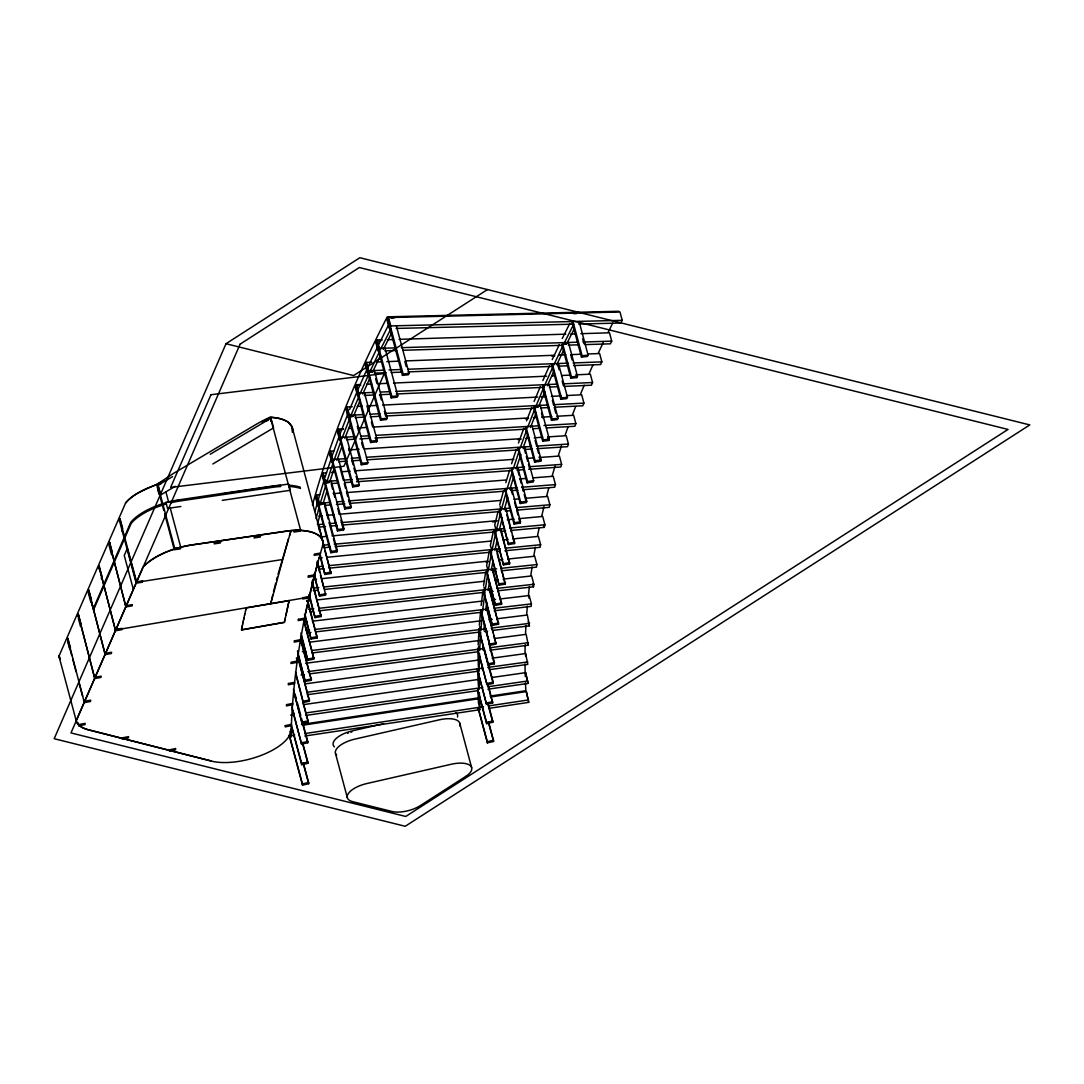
<?xml version="1.0" encoding="UTF-8"?>
<svg xmlns="http://www.w3.org/2000/svg" width="1084" height="1084" viewBox="0 0 1084 1084"><rect width="100%" height="100%" fill="white"/><g stroke="black" fill="none" stroke-linecap="round" stroke-linejoin="round"><path stroke-width="1.5" d="M301.609 718.651L307.748 741.524L307.734 742.77L301.569 744.098L291.948 706.904M487.949 684.045L492.664 702.92L486.499 704.248L477.488 669.356M525.564 656.037L525.591 653.557L492.177 658.164M525.591 653.557L527.8 664.37L489.372 669.668M477.976 651.389L478.369 667.188M479.114 669.953L479.548 653.693M482.19 669.302L482.326 664.424M295.891 674.695L308.276 722.066L302.111 723.353L293.412 689.424M484.209 648.53L493.22 682.188L493.166 683.435L487.014 684.722L477.61 648.218M489.86 650.224L528.287 645.183L526.16 634.343L494.412 638.517M291.84 714.763L291.176 730.006A47.561 20.027 -15 0 1 261.583 755.236A47.561 20.027 -15 0 1 211.339 761.09L88.509 729.898A47.561 20.027 -15 0 1 76.585 721.903L76.219 720.67L142.912 567.338L144.782 565.292A47.561 20.027 -15 0 1 192.125 544.832L292.585 530.388A47.561 20.027 -15 0 1 322.531 546.024L317.897 562.339A3264.344 1374.404 -15 0 0 291.867 714.898M478.152 644.872L478.938 631.782M480.713 632.433L479.643 650.427L478.532 646.267M482.719 649.804L483.017 644.885M295.553 671.809L303.33 702.473L309.496 701.226L297.775 655.847M485.402 628.896L494.412 662.554L494.318 663.814L488.166 665.061L478.803 628.544M492.651 630.427L529.399 625.847L527.352 615.007L497.285 618.747M479.331 625.224L480.537 612.04M480.808 630.78L482.326 614.303M483.898 630.17L484.494 623.571M292.355 432.34L292.152 427.137L288.493 422.462A48.319 20.339 -15 0 0 270.241 417.286L266.827 418.763A55.704 16.423 -38.1 0 0 255.39 424.806L173.061 473.667L156.381 484.778A47.561 20.027 -15 0 0 127.505 500.835L125.649 502.881L58.943 656.213L76.246 720.806M78.847 725.806L78.983 724.546L85.148 723.34L85.013 724.6L78.847 725.806L77.98 722.567M300.58 638.137L311.393 680.251L305.241 681.457L297.49 650.779M487.217 609.14L496.106 644.072L489.954 645.278L481.066 610.346M528.897 598.056L529.168 595.536L500.591 598.91M529.168 595.536L531.404 603.869L531.133 606.39L494.155 610.766M481.133 605.441L482.759 592.176M482.624 610.997L484.86 592.758M485.7 610.4L486.716 602.121M67.411 639.411L67.587 638.137L84.349 702.622L90.5 701.456L90.677 700.183L84.525 701.348M297.26 661.064L297.084 662.338L290.932 663.503L291.108 662.229L297.26 661.064L296.393 657.825M304.076 620.278L313.967 659.14L307.815 660.305L300.986 632.893M489.683 589.262L498.532 624.194L492.38 625.36L483.532 590.428M498.233 590.753L533.504 586.81L533.856 584.276L531.621 575.929L503.071 579.127M483.572 585.536L485.632 572.189M485.063 591.092L487.637 574.412M488.139 590.523L489.426 582.176M77.94 616.701L78.373 614.14L80.975 623.856L80.541 626.417L78.373 618.314M94.796 678.557L78.075 614.045L94.796 678.557L100.948 677.446L101.164 676.159L95.013 677.283M307.802 600.672L317.219 637.907L311.067 639.032L305.16 614.872M492.773 569.263L501.58 604.208L495.442 605.333L486.635 570.387M507.84 559.046L534.683 556.227L536.919 564.561L536.485 567.122L501.255 570.821M489.236 551.566L486.662 565.509L487.773 569.683M488.152 571.065L491.58 552.474M491.215 570.509L492.935 561.227M105.202 654.601L88.509 590.062L105.202 654.601L111.34 653.516L111.598 652.229L105.46 653.313M241.759 628.354L241.502 629.953L284.469 622.392L284.726 620.807M312.192 580.943L321.135 616.552L314.997 617.623L309.563 595.102M496.513 549.154L505.266 584.1L499.128 585.17L490.374 550.238M513.247 538.884L538.382 536.39L540.618 544.724L540.103 547.298L504.914 550.78M241.8 628.49L242.667 623.95M284.753 620.942L285.011 619.357M242.098 627.026L242.396 625.563M285.051 619.492L285.309 617.907M285.349 618.043L289.103 600.509M242.694 624.099L242.965 622.487M243.006 622.622L243.277 621.024M285.946 615.156L288.805 602.108M243.317 621.159L243.9 618.083M243.629 619.696L244.55 615.143M493.383 531.35L490.374 545.36L491.12 548.152M491.865 550.916L495.876 532.23M494.927 550.387L496.933 541.052M305.363 613.734L317.856 562.189M244.577 615.292L244.876 613.679M244.903 613.815L245.526 610.739M245.567 610.875L246.203 607.785M98.671 568.856L99.267 566.268L101.869 575.997L101.286 578.585M115.568 630.725L98.915 566.146L115.568 630.725L121.706 629.682L122.004 628.381L115.866 629.425M245.905 609.398L246.231 607.934L289.143 600.658M317.273 561.092L325.728 595.062L319.604 596.105L314.211 573.572M500.876 528.924L509.588 563.87L503.464 564.913L494.751 529.968M510.645 530.482L544.344 527.38L544.94 524.792L542.705 516.458L519.114 518.64M272.789 594.859L270.715 603.639L288.398 538.951M498.179 511.025L494.724 525.117L495.469 527.894M502.339 517.637L499.277 530.157L496.215 530.672L500.429 513.45M273.493 591.932L275.715 583.124M125.907 606.904L109.281 542.312L125.907 606.904L132.031 605.915L132.37 604.615L126.245 605.604M318.628 524.778L330.999 573.477L324.875 574.466L319.956 553.558M505.876 508.586L514.548 543.545L508.437 544.547L499.751 509.588M525.781 498.288L547.65 496.418L549.886 504.751L549.209 507.353L517.244 510.09M276.474 580.184L277.247 577.244M278.032 574.303L291.122 530.51M314.983 511.472L317.544 502.163M316.054 518.586L319.035 507.719M317.409 524.304L320.39 513.437M499.71 504.751L503.599 490.591M501.201 510.307L505.943 492.99M504.25 509.819L507.705 497.231M119.281 521.309L120.039 518.694L122.641 528.423L121.882 531.038M136.218 583.165L136.598 581.851L119.633 518.545L119.254 519.846L136.218 583.165L142.329 582.203L142.709 580.902L136.598 581.851M316.447 494.968L315.688 497.583L317.924 505.916L318.669 503.315L316.447 494.968L319.807 494.711M324.617 503.071L337.314 550.469L336.934 551.77L330.823 552.732L331.203 551.417L316.311 495.862M511.499 488.152L520.523 521.811L520.144 523.111L514.033 524.073L514.412 522.759L505.388 489.114M533.071 477.868L553.219 476.269L555.455 484.602L554.696 487.217L522.786 489.738M324.089 480.334L318.398 499.046L319.509 503.22M327.205 490.103L322.937 504.141L319.888 504.602L325.579 485.889M505.808 482.705L509.656 470.049M506.811 489.832L512.095 472.448M509.873 489.372L513.708 476.716M323.127 473.112L322.287 475.74L324.522 484.074L325.349 481.445L323.127 473.112L326.501 472.868M337.449 530.875L337.856 529.561L322.978 474.006L322.558 475.32L337.449 530.875L343.533 529.968L343.953 528.653L331.257 481.255M517.759 467.624L526.77 501.269L526.363 502.583L520.266 503.504L520.686 502.19L511.662 468.532M539.154 457.502L559.412 456.039L561.634 464.372L560.807 466.987L528.735 469.304M289.496 535.51L290.607 532.068M160.676 484.209L157.627 484.656L157.207 485.971L159.402 494.141M157.302 487.8L158.156 485.171L172.627 476.581M157.627 484.656L174.727 548.45L174.294 549.764L180.391 548.87L180.811 547.556L170.296 508.288M270.634 421.31L271.068 419.996L300.498 529.832L300.065 531.146L293.981 532.041L294.401 530.726L300.498 529.832M325.037 477.204L331.298 458.41M333.303 462.394L326.528 482.759L329.563 482.312L334.265 468.22M511.58 463.722L516.336 449.426M513.071 469.277L519.412 450.212M516.106 468.83L520.862 454.535M330.471 451.161L329.55 453.789L331.785 462.123L332.707 459.494L330.471 451.161L333.845 450.93M344.739 508.924L345.186 507.61L330.308 452.042L329.848 453.369L344.739 508.924L350.809 508.057L351.27 506.743L338.574 459.345M524.642 446.987L533.667 480.646L533.206 481.96L527.122 482.841L527.583 481.513L518.558 447.855M547.691 436.92L566.214 435.7L568.45 444.034L567.528 446.676L537.217 448.654M332.341 455.266L339.17 436.378M333.831 460.822L340.661 441.933M336.867 460.388L341.988 446.229M518.45 443.058L523.816 428.248M519.941 448.613L526.377 430.836M522.976 448.193L527.8 434.86M338.493 429.101L337.49 431.744L339.726 440.09L340.715 437.435L338.493 429.101L343.533 428.803M346.555 437.34L359.251 484.724L358.75 486.052L352.693 486.879L353.194 485.551L338.303 429.996M532.163 426.269L541.173 459.928L540.686 461.256L534.615 462.082L535.117 460.754L526.092 427.096M556.851 416.27L573.639 415.28L575.875 423.614L574.872 426.256L546.322 427.936M340.308 433.221L347.801 414.061M341.799 438.776L349.861 418.139M344.834 438.383L350.593 423.627M526.539 420.822L531.77 407.435M527.447 427.868L534.995 408.532M530.482 427.462L536.282 412.584M347.165 406.961L346.094 409.617L348.33 417.95L349.4 415.294L347.165 406.961L352.232 406.69M361.311 464.738L361.853 463.41L346.961 407.855L346.433 409.183L361.311 464.738L367.368 463.966L367.896 462.624L355.2 415.24M540.306 405.47L549.317 439.128L548.775 440.456L542.732 441.229L543.274 439.901L534.249 406.243M566.498 395.565L581.688 394.779L583.91 403.113L582.84 405.768L554.154 407.259M349.576 409.617L357.015 391.852M360.281 399.982L353.465 416.27L350.444 416.649L359.116 395.931M534.1 401.473L540.347 386.541M544.859 391.717L538.599 406.649L535.577 407.028L543.707 387.625M356.514 384.725L355.362 387.394L357.598 395.728L358.75 393.058L356.514 384.725L359.888 384.576M364.509 393.058L377.205 440.443L376.636 441.784L370.606 442.516L371.175 441.188L356.297 385.619L360.809 385.064M549.06 384.576L558.084 418.234L557.501 419.576L551.471 420.307L552.054 418.98L543.03 385.321M576.878 374.793L590.346 374.183L592.569 382.517L591.417 385.199L564.507 386.405M93.536 609.926L131.15 523.437L133.02 521.39A47.561 20.027 -15 0 1 166.448 503.938M226.014 343.709L54.2 738.705L405.213 826.279L1029.8 424.928L359.847 257.721L226 343.709L353.628 375.565L487.475 289.563M358.262 388.885L366.893 369.563M359.739 394.441L369.048 373.641M362.761 394.075L370.064 377.733M542.854 380.565L549.547 365.579M544.344 386.121L553.057 366.636M547.352 385.755L554.046 370.769M366.527 362.408L365.294 365.091L367.53 373.424L368.763 370.755L366.527 362.408L371.595 362.219M374.481 370.796L387.178 418.18L386.568 419.522L380.552 420.213L381.175 418.871L366.284 363.316M558.45 363.614L567.474 397.272L566.851 398.614L560.848 399.305L561.458 397.977L552.447 364.319M587.785 353.98L599.615 353.533L601.85 361.866L600.617 364.549L573.585 365.579M368.221 366.582L377.422 347.205M380.498 355.403L372.706 371.798L369.712 372.137L379.617 351.27M552.23 359.563L559.371 344.536M553.721 365.132L563.002 345.579M556.729 364.793L563.87 349.753M377.191 340.024L375.891 342.72L378.113 351.053L379.427 348.357L377.191 340.024L382.246 339.875M385.105 348.452L397.814 395.836L397.151 397.178L391.161 397.842L391.825 396.487L376.934 340.932L381.419 340.444M568.463 342.585L577.474 376.243L576.823 377.584L570.834 378.235L571.485 376.893L562.474 343.235M580.875 333.696L609.493 332.802L611.728 341.135L610.414 343.818L585.17 344.604M378.844 344.211L388.628 324.766M380.335 349.766L390.863 328.831M383.329 349.454L391.595 333.005M562.244 338.506L569.818 323.425M574.303 328.655L566.715 343.75L563.734 344.062L573.585 324.455M388.519 317.571L387.137 320.268L389.359 328.601L390.755 325.905L388.519 317.571L619.98 312.002L622.216 320.336L620.82 323.032L578.585 324.048M402.435 375.376L403.126 374.034L388.235 318.466L387.544 319.821L402.435 375.376L408.397 374.766L409.088 373.424L396.392 326.04M579.086 321.487L588.111 355.146L587.406 356.487L581.444 357.097L582.135 355.755L573.124 322.097M125.554 503.098C135.202 491.106 151.15 488.369 163.63 480.605M262.138 422.096L270.241 417.286A47.561 20.027 -15 0 1 292.626 430.89M210.228 454.25L270.973 418.167L273.575 427.895L212.83 463.966M175.229 486.296L160.771 494.887L158.156 485.171M383.506 723.719L352.625 730.779A20.61 8.672 -15 0 0 334.428 746.89M308.601 782.499L308.669 783.718L302.504 785.128L302.436 783.908L308.601 782.499L303.344 762.892M493.477 740.25L493.545 741.47L487.38 742.879L487.312 741.659L493.477 740.25L488.748 722.621M307.829 762.093L307.856 763.312L301.691 764.681L301.664 763.461L307.829 762.093L302.572 742.472M492.759 721.036L492.786 722.269L486.621 723.638L486.594 722.405L492.759 721.036L488.03 703.408M301.582 742.852L307.748 741.524M486.513 703.001L492.678 701.673M302.165 722.107L308.33 720.819M487.068 683.476L493.22 682.188M303.425 701.212L309.59 699.966M488.261 663.801L494.412 662.554M305.376 680.196L311.528 678.99M490.09 644.004L496.242 642.798M307.992 659.031L314.143 657.866M492.556 624.086L498.708 622.921M486.025 562.095L489.101 561.539M311.284 637.744L317.436 636.62M495.645 604.045L501.797 602.921M315.254 616.335L321.392 615.265M499.385 583.897L505.523 582.813M241.461 629.818L284.428 622.243M496.215 530.672L499.277 530.144M492.597 521.946L495.659 521.431M319.902 594.818L326.027 593.775M503.762 563.626L509.887 562.582M115.676 629.939L308.994 597.135M325.214 573.165L331.338 572.176M508.775 543.247L514.886 542.244M319.888 504.616L322.937 504.128M320.566 553.084L314.468 554.032L314.089 555.347L320.187 554.385M331.203 551.417L337.314 550.469M514.412 522.759L520.523 521.811M136.367 582.365L282.152 559.574M329.577 482.299L326.514 482.773L325.783 479.982M337.856 529.561L343.953 528.653M520.686 502.19L526.77 501.269M301.488 724.464L478.708 697.811M490.076 696.104L525.848 690.725A3012.26 1268.266 -15 0 1 525.469 682.852M302.49 725.25L477.895 698.868M491.255 696.863L526.336 691.578L528.707 702.364L488.613 708.394M294.699 735.087L289.685 735.833L289.821 738.285L289.076 735.508M304.726 733.583L483.464 706.7M488.478 705.941L528.572 699.925M304.848 736.022L480.266 709.641M264.984 420.904L268.019 420.443M179.158 500.239L165.893 502.204L167.559 508.45L180.838 506.485M220.621 494.101L288.615 484.033L290.295 490.28L222.288 500.347M174.727 548.45L180.811 547.556M303.412 704.641L478.871 679.383M492.231 677.459L525.659 672.649L527.935 683.435L487.841 689.207M290.607 715.142L293.954 714.654M305.647 712.974L482.773 687.473M487.786 686.755L527.881 680.982M305.702 715.44L477.814 690.657M517.935 439.63L520.984 439.196M345.186 507.61L351.27 506.743M527.583 481.513L533.667 480.646M305.01 683.909L478.803 660.007M307.246 692.242L482.705 668.11M487.719 667.419L527.827 661.904M307.219 694.722L479.345 671.037M339.82 429.792L342.856 429.372M525.469 418.871L528.491 418.465M353.194 485.551L359.251 484.724M535.117 460.754L541.173 459.928M350.444 416.663L353.465 416.256M535.577 407.042L538.612 406.636M305.62 663.286L479.385 640.481M307.856 671.619L483.288 648.598M489.968 647.717L528.396 642.677M301.067 674.98L304.401 674.546M309.414 673.896L478.166 651.755M361.853 463.41L367.896 462.624M543.274 439.901L549.317 439.128M300.214 643.34L303.561 642.92M310.241 642.094L480.591 620.834M488.938 619.791L492.285 619.384M302.45 651.674L305.796 651.254M312.477 650.427L486.16 628.761M491.174 628.124L529.588 623.341M312.287 652.934L479.291 632.094M484.304 631.471L487.637 631.064M371.175 441.188L377.205 440.443M552.054 418.98L558.084 418.234M369.712 372.151L372.72 371.785M303.94 622.175L307.3 621.782M312.341 621.186L482.109 601.092M492.19 599.899L495.551 599.506M306.176 630.509L309.536 630.116M314.577 629.519L487.705 609.032M494.426 608.232L531.404 603.869M307.585 632.839L310.945 632.446M315.986 631.85L482.394 612.162M551.797 356.121L554.805 355.782M381.175 418.871L387.178 418.18M561.458 397.977L567.474 397.272M563.721 344.075L566.729 343.736M306.569 601.105L309.929 600.726M316.636 599.98L484.589 581.2M494.67 580.062L498.03 579.696M308.805 609.438L313.832 608.869M318.872 608.314L491.865 588.964M496.906 588.395L533.856 584.276M310.132 611.796L313.479 611.417M318.52 610.861L484.792 592.257M489.832 591.701L493.193 591.322M391.825 396.487L397.814 395.836M571.485 376.893L577.474 376.243M313.222 579.547L316.582 579.195M321.609 578.666L487.705 561.173M499.453 559.927L502.813 559.574M313.777 588.056L318.804 587.528M323.845 587L496.662 568.802M501.689 568.273L536.919 564.561M313.344 590.617L318.371 590.089M325.092 589.384L487.841 572.244M492.868 571.715L496.228 571.363M391.229 318.168L394.21 317.869M573.951 313.777L576.945 313.466M403.126 374.034L409.088 373.424M582.135 355.755L588.111 355.146M318.872 558.084L322.219 557.759M327.246 557.257L491.472 541.024M503.193 539.873L508.22 539.371M317.748 566.742L322.775 566.255M329.482 565.591L500.401 548.707M505.429 548.206L540.618 544.724M318.913 569.154L323.94 568.666M328.967 568.165L489.832 552.271M496.54 551.607L499.887 551.282M321.948 536.824L327.002 536.35M332.056 535.889L497.204 520.659M507.312 519.724L514.06 519.101M324.184 545.157L329.238 544.683M334.292 544.222L504.494 528.518M509.548 528.057L544.94 524.792M323.588 547.745L330.322 547.122M335.39 546.648L495.469 531.892M500.537 531.417L505.591 530.957M318.845 516.011L322.205 515.727M327.26 515.293L333.98 514.71M339.035 514.277L500.551 500.456M514.006 499.304L519.046 498.87M317.707 524.629L322.761 524.195M329.495 523.626L336.216 523.044M341.27 522.61L509.507 508.206M516.241 507.637L549.886 504.751M318.723 527.081L325.444 526.512M330.498 526.079L337.232 525.496M342.273 525.076L500.415 511.526M505.469 511.092L510.51 510.659M333.235 493.654L341.636 492.99M346.663 492.583L506.201 479.982M519.629 478.925L526.35 478.396M318.669 503.315L330.43 502.38M337.151 501.851L343.858 501.323M348.899 500.916L516.824 487.651M521.865 487.258L555.455 484.602M324.631 505.388L331.352 504.859M336.392 504.466L344.793 503.803M349.82 503.396L505.998 491.066M511.038 490.673L517.759 490.144M331.555 472.502L334.942 472.258M341.69 471.77L350.132 471.161M355.186 470.795L513.843 459.331M527.339 458.356L534.087 457.868M325.349 481.445L337.165 480.591M343.926 480.104L352.354 479.494M357.422 479.128L524.507 467.055M529.575 466.689L561.634 464.372M331.27 483.586L338.018 483.098M344.766 482.61L351.528 482.123M356.582 481.757L511.865 470.537M516.919 470.171L523.667 469.67M348.994 449.941L359.102 449.277M364.143 448.952L520.754 438.681M525.808 438.342L529.168 438.126M534.222 437.8L542.637 437.245M332.707 459.494L344.495 458.722M351.23 458.275L359.644 457.719M366.378 457.285L531.404 446.459M536.458 446.134L568.45 444.034M338.52 461.689L346.948 461.134M351.988 460.808L360.416 460.253M367.151 459.806L518.694 449.874M525.428 449.426L532.176 448.993M348.56 428.505L351.921 428.316M358.641 427.923L367.042 427.421M373.763 427.028L528.287 417.95M533.328 417.652L536.688 417.448M541.729 417.15L551.81 416.568M340.715 437.435L355.837 436.54M360.877 436.256L369.278 435.754M375.999 435.362L538.924 425.782M543.965 425.484L575.875 423.614M346.446 439.684L354.847 439.196M359.874 438.898L369.956 438.302M374.996 438.017L526.174 429.128M532.881 428.736L539.602 428.329M357.3 406.432L362.354 406.161M367.422 405.904L377.544 405.375M382.598 405.118L537.813 397.056M541.187 396.879L546.255 396.608M551.309 396.351L561.444 395.823M349.4 415.294L362.896 414.589M369.644 414.237L379.779 413.709M384.834 413.451L548.49 404.942M553.545 404.684L583.91 403.113M355.078 417.597L365.2 417.069M370.267 416.812L380.389 416.283M387.137 415.931L535.604 408.221M540.659 407.963L549.1 407.516M366.609 384.264L371.663 384.048M378.384 383.736L386.798 383.357M393.533 383.058L546.607 376.162M551.648 375.931L555.022 375.782M561.742 375.484L570.157 375.105M358.75 393.058L373.885 392.381M380.619 392.069L389.034 391.69M395.755 391.392L557.244 384.115M563.978 383.817L592.569 382.517M364.319 395.43L374.414 394.969M379.468 394.739L391.243 394.21M396.283 393.98L544.317 387.313M549.371 387.083L557.772 386.703M376.663 362.029L381.731 361.839M386.798 361.636L398.614 361.189M405.375 360.931L554.005 355.267M559.073 355.078L565.834 354.82M570.902 354.631L581.038 354.238M368.763 370.755L383.966 370.172M389.034 369.969L400.85 369.522M407.611 369.265L568.07 363.154M573.138 362.964L601.85 361.866M374.278 373.167L386.107 372.72M391.175 372.53L401.31 372.137M408.058 371.88L551.634 366.406M558.382 366.148L568.517 365.769M387.3 339.712L392.354 339.549M399.075 339.346L565.726 334.157M570.78 334.007L575.834 333.845M379.427 348.357L396.27 347.842M401.31 347.679L578.057 342.178M583.111 342.029L611.728 341.135M384.847 350.837L396.636 350.471M403.37 350.267L563.287 345.295M568.328 345.132L578.436 344.82M618.734 311.271L387.273 316.826A3253.247 1369.729 -15 0 0 312.436 505.09M390.755 325.905L622.216 320.336M396.121 328.438L573.517 324.17M211.299 760.954L88.481 729.762A47.561 20.027 -15 0 1 76.544 721.768M300.173 487.177L298.899 486.757A47.561 20.027 -15 0 0 288.561 485.212M300.512 488.423L299.238 488.017A47.561 20.027 -15 0 0 288.9 486.459M58.943 656.213L59.268 657.324A47.561 20.027 -15 0 0 60.257 659.058M582.691 338.858L583.978 343.669M572 321.84L581.444 357.097M570.807 355.146L572.095 359.956M575.956 374.387L576.823 377.584M561.81 344.577L570.834 378.235M557.84 364.956L559.127 369.766M562.135 380.985L563.423 385.796M551.39 364.048L560.848 399.305M552.352 400.335L553.639 405.145M554.493 408.356L555.794 413.167M542.461 386.649L551.471 420.307M541.485 413.207L542.772 418.017M547.921 437.245L548.775 440.456M533.721 407.584L542.732 441.229M535.103 440.416L536.39 445.226M537.244 448.424L538.531 453.234M539.385 456.445L540.686 461.256M525.591 428.424L534.615 462.082M524.182 448.302L525.469 453.112M526.336 456.323L527.623 461.134M528.477 464.331L529.764 469.142M543.599 524.602L544.344 527.38M517.678 447.57L527.122 482.841M517.773 470.537L519.06 475.348M519.913 478.545L521.201 483.356M522.068 486.567L523.355 491.364M524.209 494.575L525.93 500.984M511.242 469.846L520.266 503.504M511.12 489.467L512.407 494.263M514.561 502.285L515.848 507.095M516.702 510.293L517.989 515.103M518.857 518.315L520.144 523.111M532.759 584.032L533.504 586.81M504.588 488.816L514.033 524.073M506.824 514.697L511.54 532.325M512.407 535.537L514.548 543.545M500.09 506.133L500.822 508.924M499.412 510.889L508.437 544.547M528.274 621.688L529.399 625.847M500.578 530.212L509.588 563.87M527.542 642.406L528.287 645.183M494.019 529.656L503.464 564.913M497.109 553.639L505.266 584.1M527.935 683.435L525.659 672.649M489.683 549.913L499.128 585.17M528.707 702.364L526.336 691.578M492.556 570.55L501.58 604.208M486.418 571.674L495.442 605.333M489.507 590.536L498.532 624.194M483.952 586.918L484.697 589.71M483.356 591.701L492.38 625.36M487.082 610.414L493.098 632.853M493.952 636.051L495.673 642.46M480.93 611.62L489.954 645.278M488.735 642.975L494.318 663.814M479.697 626.606L480.442 629.398M479.142 631.403L488.166 665.061M488.45 665.806L493.166 683.435M404.901 361.704L406.202 366.595M487.502 683.679L492.664 702.92M477.99 651.064L487.014 684.722M487.624 703.028L492.786 722.269M477.041 668.991L486.499 704.248M488.383 722.242L493.545 741.47M478.464 686.565L477.651 670.861M477.57 688.746L486.594 722.405M477.597 689.98L486.621 723.638M479.575 707.188L478.464 703.015L477.976 690.196M478.288 708.001L487.312 741.659M477.936 707.622L487.38 742.879M376.27 342.273L391.161 397.842M375.62 378.668L376.934 383.573M379.996 395.01L381.311 399.915M384.373 411.351L385.687 416.256M365.66 364.658L380.552 420.213M459.738 723.191L471.648 767.648M367.002 405.822L368.316 410.728M371.378 422.177L372.693 427.069M375.755 438.519L376.636 441.784M355.715 386.961L370.606 442.516M357.286 426.378L358.601 431.283M361.663 442.719L362.977 447.624M348.682 448.464L349.997 453.369M351.744 459.914L353.059 464.806M353.94 468.085L355.254 472.976M356.121 476.255L357.435 481.147M337.802 431.324L352.693 486.879M339.861 467.204L343.371 480.28M344.251 483.545L345.552 488.45M346.433 491.716L347.747 496.621M348.628 499.887L349.942 504.792M331.284 484.209L332.598 489.114M333.465 492.38L334.78 497.285M337.842 508.721L339.156 513.626M340.904 520.157L343.533 529.968M324.672 506.011L328.181 519.087M329.048 522.352L332.558 535.428M333.425 538.694L336.934 551.77M315.932 497.163L330.823 552.732M292.124 427.015L322.449 540.225M318.303 526.079L319.604 530.984M320.485 534.249L321.799 539.154M322.68 542.42L323.994 547.325M324.861 550.591L330.999 573.477M319.617 554.859L324.875 574.466M316.975 562.379L319.604 572.189M320.471 575.455L323.981 588.531M314.346 576.498L319.604 596.105M311.935 582.23L321.135 616.552M308.872 594.75L314.997 617.623M307.138 600.319L317.219 637.907M304.496 614.52L311.067 639.032M303.899 621.552L313.533 657.514M335.457 753.353L347.368 797.81M301.244 635.793L307.815 660.305M300.891 641.037L311.393 680.251M297.788 653.679L305.241 681.457M297.68 657.107L309.062 699.6M303.019 702.459L308.276 722.066M295.038 694.139L296.352 699.044M297.233 702.31L300.742 715.386M302.477 723.15L307.734 742.77M293.791 692.31L302.111 723.353M303.046 745.345L307.856 763.312M292.368 709.776L301.569 744.098M303.412 764.112L308.669 783.718M291.162 724.234L301.664 763.461M291.623 727.107L301.691 764.681M289.862 731.375L290.986 735.548M289.293 734.884L302.436 783.908M289.36 736.104L302.504 785.128M165.92 491.933L168.548 501.743M160.269 497.421L163.779 510.51M164.66 513.775L173.86 548.125M157.736 489.412L159.036 494.277M136.394 582.514L127.275 548.477L124.254 555.442L133.373 589.466M88.874 592.555L93.238 608.815L130.812 522.19L132.682 520.144A47.561 20.027 -15 0 1 166.109 502.678M67.858 638.205L70.474 647.934M67.845 641.037L71.761 655.617M72.628 658.855L76.097 671.823M79.132 683.177L82.614 696.145M67.953 642.365L69.688 648.855M59.254 655.508L59.769 658.178M479.331 692.554L479.955 708.57M291.054 729.071L291.352 736.93M479.128 673.191L479.209 689.329M293.628 712.662L293.656 715.819M459.602 725.846A20.61 8.672 -15 0 0 439.372 719.803L354.861 739.112A20.61 8.672 -15 0 0 336.663 755.223M455.944 712.676A20.61 8.672 -15 0 1 457.516 717.039M347.558 733.312A18.238 7.683 -15 0 1 348.384 733.014M350.945 732.228A18.238 7.683 -15 0 1 351.812 731.998M280.824 486.499A47.561 20.027 -15 0 0 272.152 487.38L180.364 500.93A47.561 20.027 -15 0 0 171.082 502.719M167.654 502.258A47.561 20.027 -15 0 1 180.039 499.683L271.813 486.133A47.561 20.027 -15 0 1 280.485 485.253M144.809 565.428A47.561 20.027 -15 0 1 192.166 544.967L283.954 531.417A47.561 20.027 -15 0 1 322.571 546.173M525.252 676.538A3012.26 1268.266 -15 0 1 525.008 663.855M525.022 652.717A3012.26 1268.266 -15 0 1 525.157 644.736M525.55 633.517A3012.26 1268.266 -15 0 1 525.957 625.468M526.702 614.181A3012.26 1268.266 -15 0 1 527.366 606.078M528.477 594.709A3012.26 1268.266 -15 0 1 529.399 586.566M530.889 575.13A3012.26 1268.266 -15 0 1 532.068 566.932M533.911 555.414A3012.26 1268.266 -15 0 1 535.361 547.176M537.569 535.604A3012.26 1268.266 -15 0 1 539.141 527.949M541.851 515.672A3012.26 1268.266 -15 0 1 544.033 506.431M546.756 495.632A3012.26 1268.266 -15 0 1 548.802 487.895M552.284 475.497A3012.26 1268.266 -15 0 1 555.049 466.174M558.436 455.266A3012.26 1268.266 -15 0 1 561.471 445.89M565.198 434.928A3012.26 1268.266 -15 0 1 567.962 427.096M572.582 414.522A3012.26 1268.266 -15 0 1 575.59 406.649M580.59 394.02A3012.26 1268.266 -15 0 1 584.208 385.213M589.208 373.438A3012.26 1268.266 -15 0 1 593.083 364.603M598.436 352.788A3012.26 1268.266 -15 0 1 603.287 342.436M608.287 332.056A3012.26 1268.266 -15 0 1 612.69 323.154M169.47 749.83L169.416 751.076L175.581 749.789L175.635 748.543L169.47 749.83M285.268 725.643L285.214 726.89L291.379 725.602L291.433 724.356L285.268 725.643M122.384 737.865L122.289 739.125L128.454 737.879L128.549 736.619L122.384 737.865M286.542 704.641L286.447 705.901L292.599 704.641L292.694 703.394L286.542 704.641M288.452 683.503L288.317 684.776L294.482 683.57L294.618 682.297L288.452 683.503M294.442 640.834L294.225 642.107L300.363 640.983L300.58 639.709L294.442 640.834M88.834 590.157L88.319 592.731L90.934 602.46L91.449 599.886L88.834 590.157M298.425 619.303L298.168 620.59L304.306 619.506L304.563 618.232L298.425 619.303M303.046 597.677L302.748 598.964L308.886 597.921L309.184 596.634L303.046 597.677M109.674 542.447L108.996 545.049L111.598 554.778L112.275 552.176L109.674 542.447M308.425 575.902L308.086 577.203L314.211 576.214L314.55 574.913L308.425 575.902M214.618 542.542L214.198 543.856L220.282 542.962L220.716 541.648L214.618 542.542M254.51 536.634L254.09 537.949L260.174 537.054L260.607 535.74L254.51 536.634M210.973 394.712L170.635 487.421L343.94 466.228L384.264 373.519L210.973 394.712M240.106 344.143L70.975 732.933L405.741 816.469L1008.012 429.44L359.332 267.531L240.106 344.143M465.592 776.523L420.307 805.615A20.61 8.672 -15 0 1 391.988 811.482L352.761 801.699A20.61 8.672 -15 0 1 348.736 793A20.61 8.672 -15 0 1 366.771 783.556L451.283 764.247A20.61 8.672 -15 0 1 470.28 765.616A20.61 8.672 -15 0 1 465.592 776.523"/></g></svg>
